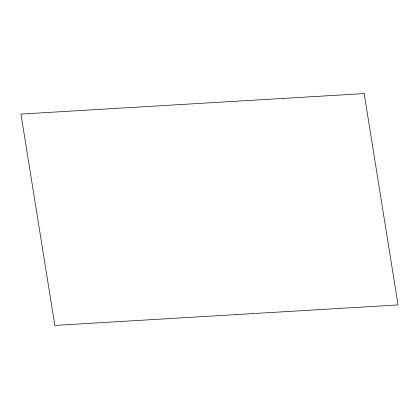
<?xml version="1.0" encoding="UTF-8"?>
<svg xmlns="http://www.w3.org/2000/svg" width="419" height="419" viewBox="0 0 419 419"><rect width="100%" height="100%" fill="white"/><g stroke="black" fill="none" stroke-linecap="round" stroke-linejoin="round"><path stroke-width="0.63" d="M364.169 93.584L20.95 114.073L54.837 325.416L398.05 304.927L364.169 93.584"/></g></svg>
